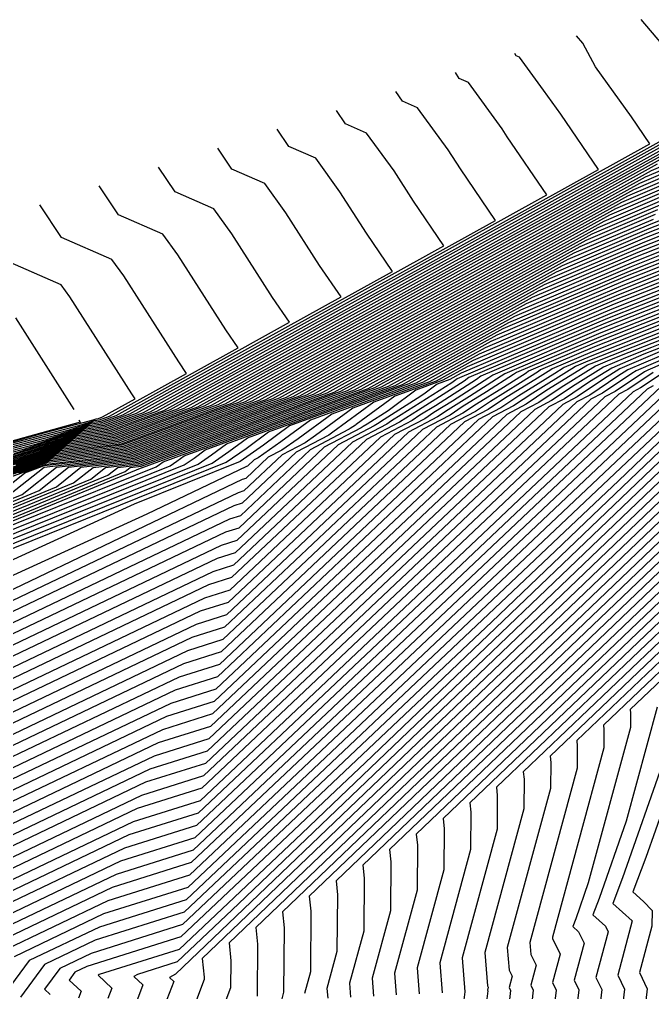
# Model space of a CAD drawing. Header units: metres. Extents: x -113 to 31, y -63 to 51.
# Drawn here: x -42.21 to -27.98, y 6 to 27.89 of the extents above; entities that cross this region are included whole.
import ezdxf

# ---------------------------------------------------------------- set-up
doc = ezdxf.new("R2010")
doc.units = ezdxf.units.M

msp = doc.modelspace()

# ---------------------------------------------------------------- linework, layer by layer
for p, q in [((-27.775, 27.337), (-28.238, 27.886)), ((-29.554, 27.351), (-29.695, 27.518)), ((-29.269, 26.818), (-29.554, 27.351)), ((-31.052, 27.07), (-31.083, 27.118)), ((-30.977, 27.038), (-31.052, 27.07)), ((-30.436, 26.294), (-30.977, 27.038)), ((-28.46, 25.696), (-29.269, 26.818)), ((-32.329, 26.56), (-32.417, 26.693)), ((-32.122, 26.469), (-32.329, 26.56)), ((-33.606, 26.049), (-33.751, 26.268)), ((-31.365, 25.428), (-32.122, 26.469)), ((-30.048, 25.754), (-30.436, 26.294)), ((-33.267, 25.901), (-33.606, 26.049)), ((-34.883, 25.538), (-35.085, 25.842)), ((-32.58, 24.956), (-33.267, 25.901)), ((-38.664, 19.129), (-26.935, 25.634)), ((-29.202, 24.513), (-30.048, 25.754)), ((-28.045, 25.087), (-28.46, 25.696)), ((-38.511, 19.145), (-27.069, 25.491)), ((-36.16, 25.027), (-36.419, 25.417)), ((-34.412, 25.332), (-34.883, 25.538)), ((-31.249, 25.247), (-31.365, 25.428)), ((-38.358, 19.162), (-27.203, 25.349)), ((-38.205, 19.178), (-27.336, 25.206)), ((-33.795, 24.484), (-34.412, 25.332)), ((-30.359, 23.94), (-31.249, 25.247)), ((-28.455, 22.333), (-21.295, 25.174)), ((-28.406, 22.439), (-21.476, 25.189)), ((-28.357, 22.546), (-21.658, 25.204)), ((-28.308, 22.652), (-21.84, 25.219)), ((-28.259, 22.759), (-22.021, 25.234)), ((-28.209, 22.865), (-22.203, 25.249)), ((-28.16, 22.972), (-22.384, 25.264)), ((-28.111, 23.078), (-22.566, 25.279)), ((-28.062, 23.185), (-22.747, 25.294)), ((-28.013, 23.292), (-22.929, 25.309)), ((-38.817, 19.112), (-28.045, 25.087)), ((-38.052, 19.195), (-27.47, 25.064)), ((-37.437, 24.516), (-37.753, 24.991)), ((-35.556, 24.763), (-36.16, 25.027)), ((-32.304, 24.524), (-32.58, 24.956)), ((-18.571, 24.95), (-29.192, 20.735)), ((-18.753, 24.965), (-29.143, 20.841)), ((-18.934, 24.98), (-29.094, 20.948)), ((-19.116, 24.995), (-29.045, 21.054)), ((-19.298, 25.01), (-28.996, 21.161)), ((-19.479, 25.025), (-28.946, 21.267)), ((-19.661, 25.04), (-28.897, 21.374)), ((-19.842, 25.055), (-28.848, 21.48)), ((-20.024, 25.07), (-28.799, 21.587)), ((-20.205, 25.085), (-28.75, 21.694)), ((-20.387, 25.1), (-28.701, 21.8)), ((-20.569, 25.115), (-28.652, 21.907)), ((-20.75, 25.13), (-28.602, 22.013)), ((-20.932, 25.144), (-28.553, 22.12)), ((-28.504, 22.226), (-21.113, 25.159)), ((-37.899, 19.211), (-27.604, 24.921)), ((-37.746, 19.228), (-27.738, 24.778)), ((-35.01, 24.012), (-35.556, 24.763)), ((-17.663, 24.875), (-29.438, 20.202)), ((-17.845, 24.89), (-29.389, 20.309)), ((-17.482, 24.86), (-29.37, 20.142)), ((-18.027, 24.905), (-29.339, 20.415)), ((-18.208, 24.92), (-29.29, 20.522)), ((-18.39, 24.935), (-29.241, 20.628)), ((-17.3, 24.845), (-28.687, 20.326)), ((-17.119, 24.83), (-28.005, 20.51)), ((-28.005, 24.493), (-27.325, 24.783)), ((-38.714, 24.006), (-39.087, 24.566)), ((-38.97, 19.096), (-29.202, 24.513)), ((-37.593, 19.244), (-27.871, 24.636)), ((-36.701, 24.194), (-37.437, 24.516)), ((-31.516, 23.367), (-32.304, 24.524)), ((-28.273, 24.208), (-27.423, 24.57)), ((-28.139, 24.35), (-27.374, 24.676)), ((-37.44, 19.26), (-28.005, 24.493)), ((-37.287, 19.277), (-28.139, 24.35)), ((-33.359, 23.801), (-33.795, 24.484)), ((-28.54, 23.923), (-27.522, 24.357)), ((-28.406, 24.065), (-27.472, 24.463)), ((-39.991, 23.495), (-40.421, 24.141)), ((-37.134, 19.293), (-28.273, 24.208)), ((-36.225, 23.54), (-36.701, 24.194)), ((-28.808, 23.637), (-27.62, 24.144)), ((-28.674, 23.78), (-27.571, 24.25)), ((-39.123, 19.079), (-30.359, 23.94)), ((-37.846, 23.626), (-38.714, 24.006)), ((-36.981, 19.31), (-28.406, 24.065)), ((-36.827, 19.326), (-28.54, 23.923)), ((-34.414, 23.079), (-35.01, 24.012)), ((-29.075, 23.352), (-27.718, 23.931)), ((-28.941, 23.495), (-27.669, 24.037)), ((-41.268, 22.984), (-41.755, 23.715)), ((-36.674, 19.343), (-28.674, 23.78)), ((-36.521, 19.359), (-28.808, 23.637)), ((-32.672, 22.794), (-33.359, 23.801)), ((-29.343, 23.067), (-27.816, 23.718)), ((-29.209, 23.21), (-27.767, 23.824)), ((-38.991, 23.057), (-39.991, 23.495)), ((-37.44, 23.067), (-37.846, 23.626)), ((-36.368, 19.376), (-28.941, 23.495)), ((-35.468, 22.356), (-36.225, 23.54)), ((-29.61, 22.782), (-27.915, 23.505)), ((-29.476, 22.924), (-27.866, 23.611)), ((-39.276, 19.063), (-31.516, 23.367)), ((-36.215, 19.392), (-29.075, 23.352)), ((-36.062, 19.409), (-29.209, 23.21)), ((-29.878, 22.497), (-28.013, 23.292)), ((-29.744, 22.639), (-27.964, 23.398)), ((-40.135, 22.488), (-41.268, 22.984)), ((-38.655, 22.595), (-38.991, 23.057)), ((-36.523, 21.633), (-37.44, 23.067)), ((-35.909, 19.425), (-29.343, 23.067)), ((-33.829, 22.221), (-34.414, 23.079)), ((-30.145, 22.211), (-28.111, 23.078)), ((-30.011, 22.354), (-28.062, 23.185)), ((-39.429, 19.046), (-32.672, 22.794)), ((-35.756, 19.442), (-29.476, 22.924)), ((-35.603, 19.458), (-29.61, 22.782)), ((-30.546, 21.784), (-28.259, 22.759)), ((-30.413, 21.926), (-28.209, 22.865)), ((-30.279, 22.069), (-28.16, 22.972)), ((-37.578, 20.91), (-38.655, 22.595)), ((-35.45, 19.475), (-29.744, 22.639)), ((-30.814, 21.498), (-28.357, 22.546)), ((-30.68, 21.641), (-28.308, 22.652)), ((-41.28, 21.92), (-42.545, 22.473)), ((-39.87, 22.123), (-40.135, 22.488)), ((-34.986, 21.648), (-35.468, 22.356)), ((-35.297, 19.491), (-29.878, 22.497)), ((-35.144, 19.507), (-30.011, 22.354)), ((-31.081, 21.213), (-28.455, 22.333)), ((-30.948, 21.356), (-28.406, 22.439)), ((-38.633, 20.187), (-39.87, 22.123)), ((-39.582, 19.03), (-33.829, 22.221)), ((-34.991, 19.524), (-30.145, 22.211)), ((-28.553, 22.12), (-31.349, 20.928)), ((-31.215, 21.071), (-28.504, 22.226)), ((-41.084, 21.651), (-41.28, 21.92)), ((-34.838, 19.54), (-30.279, 22.069)), ((-34.685, 19.557), (-30.413, 21.926)), ((-28.652, 21.907), (-31.616, 20.643)), ((-28.602, 22.013), (-31.483, 20.785)), ((-34.532, 19.573), (-30.546, 21.784)), ((-28.75, 21.694), (-31.884, 20.358)), ((-28.701, 21.8), (-31.75, 20.5)), ((-39.687, 19.465), (-41.084, 21.651)), ((-39.735, 19.014), (-34.986, 21.648)), ((-36.143, 21.075), (-36.523, 21.633)), ((-34.379, 19.59), (-30.68, 21.641)), ((-34.226, 19.606), (-30.814, 21.498)), ((-28.848, 21.48), (-32.151, 20.072)), ((-28.799, 21.587), (-32.018, 20.215)), ((-34.073, 19.623), (-30.948, 21.356)), ((-28.946, 21.267), (-32.377, 19.805)), ((-28.897, 21.374), (-32.285, 19.93)), ((-40.983, 19.118), (-42.299, 21.178)), ((-39.888, 18.997), (-36.143, 21.075)), ((-33.92, 19.639), (-31.081, 21.213)), ((-33.767, 19.656), (-31.215, 21.071)), ((-28.996, 21.161), (-32.11, 19.833)), ((-29.045, 21.054), (-31.842, 19.862)), ((-37.299, 20.501), (-37.578, 20.91)), ((-31.349, 20.928), (-33.613, 19.672)), ((-29.094, 20.948), (-31.575, 19.89)), ((-29.143, 20.841), (-31.308, 19.919)), ((-31.483, 20.785), (-33.46, 19.689)), ((-31.616, 20.643), (-33.307, 19.705)), ((-29.192, 20.735), (-31.04, 19.947)), ((-29.241, 20.628), (-30.773, 19.975)), ((-26.952, 20.59), (-28.353, 19.984)), ((-27.323, 20.693), (-28.183, 20.357)), ((-26.542, 20.667), (-28.089, 19.999)), ((-40.041, 18.981), (-37.299, 20.501)), ((-31.75, 20.5), (-33.154, 19.721)), ((-31.884, 20.358), (-33.001, 19.738)), ((-29.29, 20.522), (-30.506, 20.004)), ((-29.339, 20.415), (-30.238, 20.032)), ((-28.183, 20.357), (-28.901, 20.047)), ((-27.773, 20.435), (-28.719, 20.026)), ((-28.005, 20.51), (-28.593, 20.28)), ((-27.362, 20.512), (-28.536, 20.005)), ((-38.456, 19.928), (-38.633, 20.187)), ((-32.018, 20.215), (-32.848, 19.754)), ((-29.389, 20.309), (-29.971, 20.06)), ((-29.438, 20.202), (-29.704, 20.089)), ((-29.37, 20.142), (-29.413, 20.125)), ((-29.003, 20.202), (-29.267, 20.088)), ((-28.593, 20.28), (-29.084, 20.068)), ((-28.687, 20.326), (-29.003, 20.202)), ((-40.194, 18.964), (-38.456, 19.928)), ((-32.151, 20.072), (-32.695, 19.771)), ((-32.285, 19.93), (-32.542, 19.787)), ((-31.308, 19.919), (-31.384, 19.862)), ((-30.827, 19.935), (-31.333, 19.613)), ((-31.04, 19.947), (-31.106, 19.899)), ((-30.184, 19.923), (-30.992, 19.423)), ((-30.549, 19.972), (-30.95, 19.717)), ((-30.773, 19.975), (-30.827, 19.935)), ((-29.801, 20.026), (-30.674, 19.485)), ((-30.27, 20.009), (-30.567, 19.82)), ((-30.506, 20.004), (-30.549, 19.972)), ((-29.45, 20.109), (-30.357, 19.548)), ((-30.238, 20.032), (-30.27, 20.009)), ((-29.991, 20.045), (-30.184, 19.923)), ((-29.267, 20.088), (-30.039, 19.611)), ((-29.971, 20.06), (-29.991, 20.045)), ((-29.713, 20.082), (-29.801, 20.026)), ((-29.084, 20.068), (-29.721, 19.673)), ((-29.704, 20.089), (-29.713, 20.082)), ((-29.413, 20.125), (-29.45, 20.109)), ((-28.901, 20.047), (-29.404, 19.736)), ((-28.451, 19.924), (-29.111, 19.481)), ((-28.719, 20.026), (-29.086, 19.798)), ((-28.166, 19.964), (-28.826, 19.521)), ((-28.536, 20.005), (-28.768, 19.861)), ((-27.969, 19.946), (-28.541, 19.562)), ((-28.353, 19.984), (-28.451, 19.924)), ((-27.771, 19.928), (-28.256, 19.603)), ((-28.089, 19.999), (-28.166, 19.964)), ((-26.846, 19.799), (-38.352, 8.925)), ((-27.161, 19.742), (-38.313, 9.203)), ((-33.307, 19.705), (-35.196, 19.012)), ((-33.154, 19.721), (-34.723, 19.146)), ((-33.001, 19.738), (-34.249, 19.28)), ((-32.848, 19.754), (-33.776, 19.414)), ((-32.498, 19.716), (-33.631, 18.995)), ((-32.695, 19.771), (-33.303, 19.548)), ((-32.22, 19.752), (-33.248, 19.098)), ((-31.941, 19.789), (-32.865, 19.201)), ((-32.542, 19.787), (-32.829, 19.682)), ((-32.377, 19.805), (-32.498, 19.716)), ((-31.663, 19.826), (-32.482, 19.304)), ((-32.11, 19.833), (-32.22, 19.752)), ((-31.384, 19.862), (-32.099, 19.407)), ((-31.842, 19.862), (-31.941, 19.789)), ((-31.106, 19.899), (-31.716, 19.51)), ((-31.575, 19.89), (-31.663, 19.826)), ((-30.95, 19.717), (-31.627, 19.297)), ((-30.567, 19.82), (-31.309, 19.36)), ((-29.404, 19.736), (-29.967, 19.358)), ((-29.086, 19.798), (-29.682, 19.399)), ((-28.768, 19.861), (-29.396, 19.44)), ((-39.557, 17.929), (-35.297, 19.491)), ((-39.53, 17.899), (-35.144, 19.507)), ((-39.503, 17.869), (-34.991, 19.524)), ((-39.476, 17.839), (-34.838, 19.54)), ((-39.45, 17.809), (-34.685, 19.557)), ((-38.983, 17.94), (-34.532, 19.573)), ((-38.51, 18.074), (-34.379, 19.59)), ((-27.477, 19.685), (-38.273, 9.482)), ((-27.792, 19.629), (-38.234, 9.761)), ((-28.108, 19.572), (-38.194, 10.039)), ((-28.423, 19.515), (-38.155, 10.318)), ((-38.037, 18.208), (-34.226, 19.606)), ((-37.563, 18.342), (-34.073, 19.623)), ((-37.09, 18.476), (-33.92, 19.639)), ((-36.616, 18.61), (-33.767, 19.656)), ((-33.613, 19.672), (-36.143, 18.744)), ((-33.46, 19.689), (-35.67, 18.878)), ((-33.303, 19.548), (-33.87, 19.129)), ((-33.098, 19.484), (-33.194, 19.414)), ((-32.829, 19.682), (-33.098, 19.484)), ((-31.716, 19.51), (-32.262, 19.172)), ((-31.333, 19.613), (-31.945, 19.235)), ((-30.674, 19.485), (-31.107, 19.195)), ((-30.357, 19.548), (-30.822, 19.235)), ((-30.039, 19.611), (-30.537, 19.276)), ((-29.721, 19.673), (-30.252, 19.317)), ((-29.111, 19.481), (-29.37, 19.345)), ((-28.826, 19.521), (-29.054, 19.402)), ((-26.653, 19.522), (-28.753, 17.514)), ((-28.541, 19.562), (-28.739, 19.458)), ((-28.256, 19.603), (-28.423, 19.515)), ((-27.97, 19.644), (-28.108, 19.572)), ((-40.348, 18.948), (-39.613, 19.355)), ((-39.931, 18.346), (-37.44, 19.26)), ((-39.905, 18.317), (-37.287, 19.277)), ((-39.878, 18.287), (-37.134, 19.293)), ((-39.851, 18.257), (-36.981, 19.31)), ((-39.824, 18.227), (-36.827, 19.326)), ((-39.798, 18.197), (-36.674, 19.343)), ((-39.771, 18.167), (-36.521, 19.359)), ((-39.744, 18.138), (-36.368, 19.376)), ((-39.717, 18.108), (-36.215, 19.392)), ((-39.691, 18.078), (-36.062, 19.409)), ((-39.613, 19.355), (-39.687, 19.465)), ((-39.664, 18.048), (-35.909, 19.425)), ((-39.637, 18.018), (-35.756, 19.442)), ((-39.61, 17.988), (-35.603, 19.458)), ((-39.583, 17.958), (-35.45, 19.475)), ((-28.739, 19.458), (-38.115, 10.597)), ((-29.054, 19.402), (-38.076, 10.875)), ((-29.37, 19.345), (-38.036, 11.154)), ((-29.685, 19.288), (-37.997, 11.433)), ((-34.249, 19.28), (-35.168, 18.602)), ((-33.776, 19.414), (-34.643, 18.774)), ((-33.194, 19.414), (-34.014, 18.891)), ((-32.482, 19.304), (-32.898, 19.047)), ((-32.099, 19.407), (-32.58, 19.109)), ((-31.627, 19.297), (-31.963, 19.072)), ((-31.309, 19.36), (-31.678, 19.113)), ((-30.992, 19.423), (-31.393, 19.154)), ((-30.537, 19.276), (-30.947, 19.061)), ((-30.252, 19.317), (-30.631, 19.118)), ((-29.967, 19.358), (-30.316, 19.175)), ((-26.638, 19.312), (-30.176, 15.928)), ((-29.682, 19.399), (-30.001, 19.231)), ((-29.396, 19.44), (-29.685, 19.288)), ((-40.279, 18.735), (-39.429, 19.046)), ((-40.253, 18.705), (-39.276, 19.063)), ((-40.226, 18.675), (-39.123, 19.079)), ((-40.199, 18.645), (-38.97, 19.096)), ((-40.172, 18.615), (-38.817, 19.112)), ((-40.146, 18.585), (-38.664, 19.129)), ((-40.119, 18.555), (-38.511, 19.145)), ((-40.092, 18.526), (-38.358, 19.162)), ((-40.065, 18.496), (-38.205, 19.178)), ((-40.038, 18.466), (-38.052, 19.195)), ((-40.012, 18.436), (-37.899, 19.211)), ((-39.985, 18.406), (-37.746, 19.228)), ((-39.958, 18.376), (-37.593, 19.244)), ((-27.33, 19.1), (-38.392, 8.646)), ((-30.001, 19.231), (-37.958, 11.711)), ((-30.316, 19.175), (-37.918, 11.99)), ((-30.631, 19.118), (-37.879, 12.269)), ((-30.947, 19.061), (-37.839, 12.547)), ((-34.723, 19.146), (-35.558, 18.53)), ((-33.926, 19.088), (-34.397, 18.788)), ((-33.87, 19.129), (-33.926, 19.088)), ((-33.248, 19.098), (-33.533, 18.922)), ((-32.865, 19.201), (-33.215, 18.984)), ((-32.898, 19.047), (-33.104, 18.908)), ((-32.58, 19.109), (-32.819, 18.949)), ((-32.262, 19.172), (-32.533, 18.99)), ((-31.963, 19.072), (-32.524, 18.777)), ((-31.945, 19.235), (-32.248, 19.031)), ((-31.678, 19.113), (-32.209, 18.834)), ((-31.393, 19.154), (-31.893, 18.891)), ((-26.623, 19.101), (-31.599, 14.342)), ((-31.107, 19.195), (-31.578, 18.948)), ((-30.822, 19.235), (-31.262, 19.004)), ((-40.849, 18.83), (-55.427, 14.756)), ((-41.603, 18.608), (-40.637, 18.859)), ((-40.88, 18.755), (-40.638, 18.831)), ((-40.879, 18.879), (-40.849, 18.83)), ((-40.742, 18.771), (-40.574, 18.833)), ((-40.638, 18.831), (-40.532, 18.87)), ((-40.637, 18.859), (-40.535, 18.891)), ((-40.615, 18.795), (-40.36, 18.824)), ((-40.574, 18.833), (-40.386, 18.854)), ((-40.535, 18.891), (-40.49, 18.908)), ((-40.532, 18.87), (-40.413, 18.884)), ((-40.49, 18.908), (-40.44, 18.914)), ((-40.44, 18.914), (-40.348, 18.948)), ((-40.413, 18.884), (-40.194, 18.964)), ((-40.386, 18.854), (-40.041, 18.981)), ((-40.36, 18.824), (-39.888, 18.997)), ((-40.333, 18.794), (-39.735, 19.014)), ((-40.306, 18.764), (-39.582, 19.03)), ((-31.262, 19.004), (-37.8, 12.826)), ((-31.578, 18.948), (-37.76, 13.105)), ((-31.893, 18.891), (-37.721, 13.383)), ((-32.209, 18.834), (-37.681, 13.662)), ((-35.67, 18.878), (-36.337, 18.385)), ((-35.196, 19.012), (-35.947, 18.458)), ((-33.674, 18.827), (-34.417, 18.437)), ((-34.014, 18.891), (-34.168, 18.796)), ((-33.389, 18.868), (-34.101, 18.494)), ((-33.851, 18.859), (-33.959, 18.786)), ((-33.631, 18.995), (-33.851, 18.859)), ((-33.104, 18.908), (-33.786, 18.55)), ((-33.533, 18.922), (-33.674, 18.827)), ((-32.819, 18.949), (-33.47, 18.607)), ((-33.215, 18.984), (-33.389, 18.868)), ((-32.533, 18.99), (-33.155, 18.664)), ((-26.608, 18.891), (-33.021, 12.756)), ((-32.248, 19.031), (-32.84, 18.721)), ((-54.949, 14.878), (-41.603, 18.608)), ((-44.728, 17.713), (-41.122, 18.651)), ((-43.166, 18.161), (-40.88, 18.755)), ((-41.607, 18.442), (-40.948, 18.65)), ((-41.365, 18.546), (-40.845, 18.711)), ((-41.362, 18.409), (-40.824, 18.606)), ((-41.258, 18.47), (-40.782, 18.644)), ((-41.155, 18.53), (-40.74, 18.682)), ((-41.122, 18.651), (-40.742, 18.771)), ((-41.052, 18.59), (-40.699, 18.719)), ((-40.948, 18.65), (-40.657, 18.757)), ((-40.907, 18.531), (-40.172, 18.615)), ((-40.865, 18.568), (-40.199, 18.645)), ((-40.845, 18.711), (-40.615, 18.795)), ((-40.824, 18.606), (-40.226, 18.675)), ((-40.782, 18.644), (-40.253, 18.705)), ((-40.74, 18.682), (-40.279, 18.735)), ((-40.699, 18.719), (-40.306, 18.764)), ((-40.657, 18.757), (-40.333, 18.794)), ((-32.524, 18.777), (-37.642, 13.941)), ((-32.84, 18.721), (-37.602, 14.219)), ((-33.155, 18.664), (-37.563, 14.498)), ((-33.47, 18.607), (-37.523, 14.777)), ((-37.117, 18.241), (-36.616, 18.61)), ((-36.143, 18.744), (-36.727, 18.313)), ((-34.815, 18.663), (-35.679, 18.21)), ((-34.53, 18.704), (-35.363, 18.267)), ((-35.168, 18.602), (-35.259, 18.539)), ((-34.245, 18.745), (-35.048, 18.323)), ((-34.804, 18.671), (-34.815, 18.663)), ((-34.78, 18.685), (-34.804, 18.671)), ((-34.658, 18.763), (-34.78, 18.685)), ((-33.959, 18.786), (-34.732, 18.38)), ((-34.643, 18.774), (-34.658, 18.763)), ((-34.486, 18.734), (-34.53, 18.704)), ((-34.397, 18.788), (-34.486, 18.734)), ((-26.593, 18.68), (-34.444, 11.17)), ((-34.168, 18.796), (-34.245, 18.745)), ((-47.853, 16.818), (-41.607, 18.442)), ((-46.291, 17.266), (-41.365, 18.546)), ((-42.578, 18.025), (-41.362, 18.409)), ((-42.335, 18.129), (-41.258, 18.47)), ((-42.093, 18.233), (-41.155, 18.53)), ((-41.878, 18.108), (-41.032, 18.417)), ((-41.85, 18.338), (-41.052, 18.59)), ((-41.775, 18.168), (-40.991, 18.455)), ((-41.672, 18.228), (-40.949, 18.493)), ((-41.568, 18.289), (-40.907, 18.531)), ((-41.465, 18.349), (-40.865, 18.568)), ((-41.199, 18.267), (-39.985, 18.406)), ((-41.157, 18.304), (-40.012, 18.436)), ((-41.116, 18.342), (-40.038, 18.466)), ((-41.074, 18.38), (-40.065, 18.496)), ((-41.032, 18.417), (-40.092, 18.526)), ((-40.991, 18.455), (-40.119, 18.555)), ((-40.949, 18.493), (-40.146, 18.585)), ((-37.507, 18.169), (-37.09, 18.476)), ((-33.786, 18.55), (-37.484, 15.055)), ((-34.101, 18.494), (-37.445, 15.334)), ((-34.417, 18.437), (-37.405, 15.613)), ((-36.337, 18.385), (-36.85, 18.03)), ((-35.947, 18.458), (-36.32, 18.2)), ((-35.259, 18.539), (-35.994, 18.153)), ((-26.577, 18.469), (-35.867, 9.584)), ((-35.558, 18.53), (-35.789, 18.369)), ((-50.978, 15.923), (-42.093, 18.233)), ((-49.416, 16.37), (-41.85, 18.338)), ((-43.548, 17.607), (-41.775, 18.168)), ((-43.305, 17.712), (-41.672, 18.228)), ((-43.063, 17.816), (-41.568, 18.289)), ((-42.82, 17.92), (-41.465, 18.349)), ((-42.498, 17.746), (-41.283, 18.191)), ((-42.395, 17.807), (-41.241, 18.229)), ((-42.291, 17.867), (-41.199, 18.267)), ((-42.188, 17.927), (-41.157, 18.304)), ((-42.085, 17.987), (-41.116, 18.342)), ((-41.981, 18.048), (-41.074, 18.38)), ((-41.533, 17.965), (-39.771, 18.167)), ((-41.491, 18.002), (-39.798, 18.197)), ((-41.449, 18.04), (-39.824, 18.227)), ((-41.408, 18.078), (-39.851, 18.257)), ((-41.366, 18.116), (-39.878, 18.287)), ((-41.324, 18.153), (-39.905, 18.317)), ((-41.283, 18.191), (-39.931, 18.346)), ((-41.241, 18.229), (-39.958, 18.376)), ((-38.286, 18.024), (-38.037, 18.208)), ((-37.896, 18.096), (-37.563, 18.342)), ((-37.883, 17.908), (-37.507, 18.169)), ((-37.569, 17.928), (-37.117, 18.241)), ((-34.732, 18.38), (-37.366, 15.891)), ((-35.048, 18.323), (-37.326, 16.17)), ((-26.562, 18.259), (-37.29, 7.998)), ((-35.363, 18.267), (-37.287, 16.449)), ((-36.727, 18.313), (-37.255, 17.947)), ((-35.679, 18.21), (-37.247, 16.727)), ((-36.32, 18.2), (-36.625, 18.04)), ((-35.789, 18.369), (-36.31, 18.096)), ((-44.276, 17.294), (-42.085, 17.987)), ((-44.033, 17.399), (-41.981, 18.048)), ((-43.791, 17.503), (-41.878, 18.108)), ((-42.808, 17.565), (-41.408, 18.078)), ((-42.779, 17.554), (-41.449, 18.04)), ((-42.705, 17.626), (-41.366, 18.116)), ((-42.601, 17.686), (-41.324, 18.153)), ((-42.594, 17.599), (-41.491, 18.002)), ((-42.41, 17.644), (-41.533, 17.965)), ((-41.66, 17.818), (-39.664, 18.048)), ((-41.658, 17.852), (-39.691, 18.078)), ((-41.616, 17.889), (-39.717, 18.108)), ((-41.575, 17.927), (-39.744, 18.138)), ((-41.384, 17.817), (-39.637, 18.018)), ((-41.109, 17.816), (-39.61, 17.988)), ((-40.833, 17.815), (-39.583, 17.958)), ((-37.255, 17.947), (-39.638, 16.988)), ((-38.826, 17.848), (-38.676, 17.952)), ((-26.547, 18.048), (-38.705, 6.419)), ((-38.676, 17.952), (-38.51, 18.074)), ((-38.512, 17.868), (-38.286, 18.024)), ((-38.198, 17.888), (-37.896, 18.096)), ((-35.994, 18.153), (-37.208, 17.006)), ((-36.31, 18.096), (-37.168, 17.285)), ((-36.625, 18.04), (-37.129, 17.563)), ((-36.94, 17.983), (-37.089, 17.842)), ((-36.85, 18.03), (-36.94, 17.983)), ((-52.906, 11.964), (-38.198, 17.888)), ((-52.619, 12.385), (-39.455, 17.807)), ((-50.451, 13.059), (-38.512, 17.868)), ((-48.483, 13.638), (-37.883, 17.908)), ((-46.764, 14.651), (-38.826, 17.848)), ((-44.518, 17.19), (-42.188, 17.927)), ((-44.06, 15.313), (-37.569, 17.928)), ((-43.077, 16.242), (-39.14, 17.828)), ((-42.551, 17.552), (-42.041, 17.734)), ((-42.541, 17.12), (-41.66, 17.818)), ((-42.225, 17.689), (-41.575, 17.927)), ((-42.155, 17.206), (-41.384, 17.817)), ((-42.094, 17.694), (-41.856, 17.779)), ((-42.041, 17.734), (-41.616, 17.889)), ((-41.856, 17.779), (-41.658, 17.852)), ((-41.769, 17.292), (-41.109, 17.816)), ((-41.384, 17.378), (-40.833, 17.815)), ((-40.998, 17.464), (-40.557, 17.813)), ((-40.612, 17.549), (-40.281, 17.812)), ((-40.557, 17.813), (-39.557, 17.929)), ((-40.281, 17.812), (-39.53, 17.899)), ((-40.227, 17.635), (-40.005, 17.811)), ((-40.005, 17.811), (-39.503, 17.869)), ((-39.841, 17.721), (-39.729, 17.81)), ((-39.729, 17.81), (-39.476, 17.839)), ((-39.455, 17.807), (-39.454, 17.809)), ((-39.454, 17.809), (-39.45, 17.809)), ((-37.113, 17.835), (-39.355, 16.762)), ((-39.14, 17.828), (-39.066, 17.88)), ((-39.066, 17.88), (-38.983, 17.94)), ((-26.532, 17.838), (-38.104, 6.769)), ((-37.089, 17.842), (-37.113, 17.835)), ((-52.369, 12.56), (-39.841, 17.721)), ((-52.12, 12.736), (-40.227, 17.635)), ((-51.871, 12.912), (-40.612, 17.549)), ((-37.207, 17.539), (-44.789, 13.912)), ((-42.926, 17.034), (-42.094, 17.694)), ((-28.753, 17.514), (-38.431, 8.367)), ((-26.517, 17.627), (-37.502, 7.119)), ((-37.129, 17.563), (-37.207, 17.539)), ((-51.622, 13.087), (-40.998, 17.464)), ((-51.372, 13.263), (-41.384, 17.378)), ((-51.123, 13.438), (-41.769, 17.292)), ((-26.501, 17.417), (-36.901, 7.469)), ((-50.874, 13.614), (-42.155, 17.206)), ((-37.301, 17.243), (-50.223, 11.062)), ((-37.168, 17.285), (-37.301, 17.243)), ((-26.486, 17.206), (-36.3, 7.819)), ((-39.638, 16.988), (-53.359, 10.689)), ((-37.396, 16.947), (-52.953, 9.505)), ((-37.208, 17.006), (-37.396, 16.947)), ((-26.471, 16.996), (-35.699, 8.169)), ((-39.355, 16.762), (-53.289, 10.365)), ((-37.49, 16.651), (-52.611, 9.418)), ((-37.247, 16.727), (-37.49, 16.651)), ((-26.456, 16.785), (-35.098, 8.519)), ((-37.287, 16.449), (-37.585, 16.355)), ((-26.441, 16.574), (-34.496, 8.869)), ((-37.585, 16.355), (-52.268, 9.331)), ((-26.425, 16.364), (-33.895, 9.219)), ((-37.679, 16.059), (-51.926, 9.244)), ((-37.326, 16.17), (-37.679, 16.059)), ((-26.41, 16.153), (-33.294, 9.569)), ((-37.774, 15.763), (-51.583, 9.157)), ((-30.176, 15.928), (-38.47, 8.089)), ((-37.366, 15.891), (-37.774, 15.763)), ((-26.395, 15.943), (-32.693, 9.919)), ((-37.405, 15.613), (-37.868, 15.467)), ((-26.38, 15.732), (-32.092, 10.269)), ((-37.868, 15.467), (-51.241, 9.07)), ((-37.445, 15.334), (-37.962, 15.171)), ((-26.365, 15.522), (-31.491, 10.619)), ((-37.962, 15.171), (-50.899, 8.983)), ((-26.349, 15.311), (-30.889, 10.968)), ((-26.334, 15.101), (-30.288, 11.318)), ((-37.484, 15.055), (-38.057, 14.875)), ((-26.319, 14.89), (-29.687, 11.668)), ((-38.057, 14.875), (-50.556, 8.896)), ((-37.523, 14.777), (-38.151, 14.579)), ((-26.304, 14.679), (-29.086, 12.018)), ((-38.151, 14.579), (-50.214, 8.809)), ((-37.563, 14.498), (-38.246, 14.283)), ((-26.288, 14.469), (-28.485, 12.368)), ((-38.246, 14.283), (-49.871, 8.722)), ((-31.599, 14.342), (-38.51, 7.81)), ((-37.602, 14.219), (-38.34, 13.987)), ((-38.34, 13.987), (-49.529, 8.635)), ((-37.642, 13.941), (-38.435, 13.691)), ((-38.435, 13.691), (-49.186, 8.548)), ((-37.681, 13.662), (-38.529, 13.395)), ((-38.529, 13.395), (-48.844, 8.461)), ((-37.721, 13.383), (-38.623, 13.099)), ((-38.623, 13.099), (-48.501, 8.374)), ((-37.76, 13.105), (-38.718, 12.803)), ((-38.718, 12.803), (-48.159, 8.287)), ((-37.8, 12.826), (-38.812, 12.507)), ((-33.021, 12.756), (-38.549, 7.532)), ((-38.812, 12.507), (-47.816, 8.2)), ((-37.839, 12.547), (-38.907, 12.211)), ((-26.869, 12.64), (-28.135, 9.041)), ((-37.879, 12.269), (-39.001, 11.915)), ((-27.88, 12.422), (-28.575, 9.859)), ((-28.485, 12.368), (-28.477, 12.288)), ((-28.477, 12.288), (-28.479, 11.964)), ((-38.907, 12.211), (-47.474, 8.113)), ((-39.001, 11.915), (-47.131, 8.026)), ((-37.918, 11.99), (-39.096, 11.619)), ((-28.479, 11.964), (-29.428, 8.469)), ((-29.086, 12.018), (-29.076, 11.917)), ((-29.076, 11.917), (-29.079, 11.507)), ((-39.096, 11.619), (-46.789, 7.939)), ((-37.958, 11.711), (-39.19, 11.323)), ((-29.687, 11.668), (-29.675, 11.546)), ((-37.997, 11.433), (-39.284, 11.027)), ((-29.079, 11.507), (-30.235, 7.247)), ((-29.675, 11.546), (-29.679, 11.049)), ((-39.19, 11.323), (-46.446, 7.852)), ((-34.444, 11.17), (-38.589, 7.253)), ((-30.288, 11.318), (-30.274, 11.174)), ((-30.274, 11.174), (-30.279, 10.591)), ((-27.722, 11.25), (-28.66, 8.581)), ((-39.284, 11.027), (-46.104, 7.765)), ((-38.036, 11.154), (-39.379, 10.731)), ((-30.889, 10.968), (-30.873, 10.803)), ((-29.679, 11.049), (-30.742, 7.132)), ((-39.379, 10.731), (-45.761, 7.678)), ((-38.076, 10.875), (-39.473, 10.435)), ((-30.873, 10.803), (-30.878, 10.134)), ((-38.115, 10.597), (-39.568, 10.139)), ((-31.491, 10.619), (-31.473, 10.432)), ((-30.279, 10.591), (-31.249, 7.017)), ((-39.473, 10.435), (-45.419, 7.591)), ((-38.155, 10.318), (-39.662, 9.843)), ((-31.473, 10.432), (-31.478, 9.676)), ((-39.568, 10.139), (-45.076, 7.504)), ((-32.092, 10.269), (-32.072, 10.06)), ((-30.878, 10.134), (-31.756, 6.902)), ((-38.194, 10.039), (-39.757, 9.547)), ((-32.693, 9.919), (-32.671, 9.689)), ((-32.072, 10.06), (-32.078, 9.218)), ((-28.575, 9.859), (-29.186, 8.121)), ((-39.662, 9.843), (-44.734, 7.417)), ((-38.234, 9.761), (-39.851, 9.251)), ((-32.671, 9.689), (-32.678, 8.761)), ((-31.478, 9.676), (-32.262, 6.787)), ((-39.757, 9.547), (-44.391, 7.33)), ((-38.273, 9.482), (-39.945, 8.955)), ((-35.867, 9.584), (-38.628, 6.974)), ((-33.294, 9.569), (-33.27, 9.318)), ((-39.851, 9.251), (-44.049, 7.243)), ((-38.313, 9.203), (-40.04, 8.659)), ((-33.895, 9.219), (-33.869, 8.946)), ((-33.27, 9.318), (-33.277, 8.303)), ((-32.078, 9.218), (-32.769, 6.672)), ((-28.135, 9.041), (-28.429, 8.27)), ((-39.945, 8.955), (-43.706, 7.156)), ((-38.352, 8.925), (-40.134, 8.363)), ((-34.496, 8.869), (-34.468, 8.575)), ((-33.869, 8.946), (-33.877, 7.845)), ((-32.678, 8.761), (-33.276, 6.557)), ((-40.04, 8.659), (-43.364, 7.069)), ((-38.392, 8.646), (-40.229, 8.067)), ((-34.468, 8.575), (-34.477, 7.387)), ((-28.66, 8.581), (-28.879, 8.01)), ((-40.134, 8.363), (-43.021, 6.982)), ((-38.431, 8.367), (-40.323, 7.771)), ((-35.098, 8.519), (-35.067, 8.204)), ((-29.428, 8.469), (-29.712, 7.661)), ((-35.699, 8.169), (-35.666, 7.833)), ((-35.067, 8.204), (-35.077, 6.93)), ((-33.277, 8.303), (-33.783, 6.442)), ((-29.186, 8.121), (-29.328, 7.749)), ((-28.429, 8.27), (-28.186, 8.052)), ((-40.229, 8.067), (-42.679, 6.895)), ((-38.47, 8.089), (-40.418, 7.475)), ((-37.29, 7.998), (-38.668, 6.696)), ((-28.879, 8.01), (-28.443, 7.617)), ((-28.186, 8.052), (-27.99, 7.846)), ((-40.323, 7.771), (-42.336, 6.808)), ((-38.51, 7.81), (-40.512, 7.179)), ((-36.3, 7.819), (-36.266, 7.461)), ((-35.666, 7.833), (-35.676, 6.472)), ((-33.877, 7.845), (-34.289, 6.327)), ((-29.712, 7.661), (-29.778, 7.488)), ((-29.328, 7.749), (-29.045, 7.493)), ((-27.99, 7.846), (-28.001, 7.497)), ((-40.418, 7.475), (-41.994, 6.721)), ((-38.549, 7.532), (-40.606, 6.883)), ((-36.901, 7.469), (-36.865, 7.09)), ((-36.266, 7.461), (-36.276, 6.014)), ((-29.778, 7.488), (-29.646, 7.37)), ((-29.045, 7.493), (-28.981, 7.367)), ((-28.442, 7.615), (-28.768, 6.398)), ((-28.443, 7.617), (-28.442, 7.615)), ((-28.001, 7.497), (-28.28, 6.455)), ((-38.589, 7.253), (-40.701, 6.587)), ((-34.477, 7.387), (-34.796, 6.212)), ((-30.235, 7.247), (-30.233, 7.216)), ((-29.646, 7.37), (-29.521, 7.118)), ((-28.981, 7.367), (-29.256, 6.341)), ((-40.512, 7.179), (-41.651, 6.634)), ((-37.502, 7.119), (-37.464, 6.719)), ((-36.865, 7.09), (-36.873, 5.923)), ((-31.249, 7.017), (-31.209, 6.51)), ((-30.742, 7.132), (-30.721, 6.863)), ((-30.233, 7.216), (-30.061, 6.869)), ((-29.521, 7.118), (-29.744, 6.285)), ((-40.606, 6.883), (-41.309, 6.547)), ((-38.628, 6.974), (-40.422, 6.409)), ((-35.077, 6.93), (-35.303, 6.097)), ((-32.262, 6.787), (-32.202, 6.023)), ((-31.756, 6.902), (-31.697, 6.158)), ((-30.721, 6.863), (-30.6, 6.62)), ((-30.061, 6.869), (-30.232, 6.228)), ((-41.994, 6.721), (-42.518, 6.01)), ((-41.651, 6.634), (-42.191, 5.901)), ((-40.701, 6.587), (-40.966, 6.46)), ((-38.668, 6.696), (-39.563, 6.413)), ((-38.104, 6.769), (-38.063, 6.347)), ((-37.464, 6.719), (-37.468, 6.111)), ((-32.769, 6.672), (-32.716, 5.999)), ((-30.6, 6.62), (-30.721, 6.172)), ((-41.309, 6.547), (-41.652, 6.081)), ((-40.966, 6.46), (-41.096, 6.284)), ((-40.422, 6.409), (-40.445, 6.396)), ((-40.445, 6.396), (-40.136, 6.104)), ((-39.563, 6.413), (-39.645, 6.368)), ((-39.645, 6.368), (-39.442, 6.177)), ((-38.705, 6.418), (-38.845, 6.34)), ((-38.705, 6.419), (-38.705, 6.418)), ((-38.063, 6.347), (-38.063, 6.298)), ((-35.676, 6.472), (-35.81, 5.981)), ((-33.783, 6.442), (-33.744, 5.95)), ((-33.276, 6.557), (-33.23, 5.974)), ((-31.209, 6.51), (-31.14, 6.372)), ((-31.14, 6.372), (-31.209, 6.115)), ((-28.768, 6.398), (-28.614, 6.079)), ((-28.28, 6.455), (-28.102, 6.085)), ((-41.096, 6.284), (-40.83, 6.032)), ((-39.442, 6.177), (-39.564, 5.858)), ((-38.748, 6.249), (-38.901, 5.849)), ((-38.845, 6.34), (-38.748, 6.249)), ((-38.063, 6.298), (-38.238, 5.84)), ((-34.796, 6.212), (-34.772, 5.901)), ((-34.289, 6.327), (-34.258, 5.925)), ((-31.697, 6.158), (-31.679, 6.123)), ((-30.721, 6.172), (-30.664, 6.054)), ((-30.232, 6.228), (-30.151, 6.06)), ((-29.744, 6.285), (-29.639, 6.066)), ((-29.256, 6.341), (-29.127, 6.073)), ((-41.652, 6.081), (-41.524, 5.96)), ((-40.83, 6.032), (-40.89, 5.876)), ((-40.136, 6.104), (-40.227, 5.867)), ((-37.468, 6.111), (-37.575, 5.831)), ((-36.276, 6.014), (-36.316, 5.866)), ((-35.303, 6.097), (-35.286, 5.876)), ((-32.202, 6.023), (-32.231, 5.778)), ((-31.689, 6.041), (-31.821, 4.931)), ((-31.679, 6.123), (-31.697, 6.058)), ((-31.697, 6.058), (-31.689, 6.041)), ((-31.176, 6.048), (-31.298, 5.022)), ((-31.209, 6.115), (-31.176, 6.048)), ((-30.664, 6.054), (-30.776, 5.113)), ((-30.151, 6.06), (-30.253, 5.203)), ((-29.639, 6.066), (-29.731, 5.294)), ((-29.127, 6.073), (-29.208, 5.385)), ((-28.614, 6.079), (-28.686, 5.475)), ((-28.102, 6.085), (-28.164, 5.566))]:
    msp.add_line(p, q)

doc.saveas('drawing.dxf')
